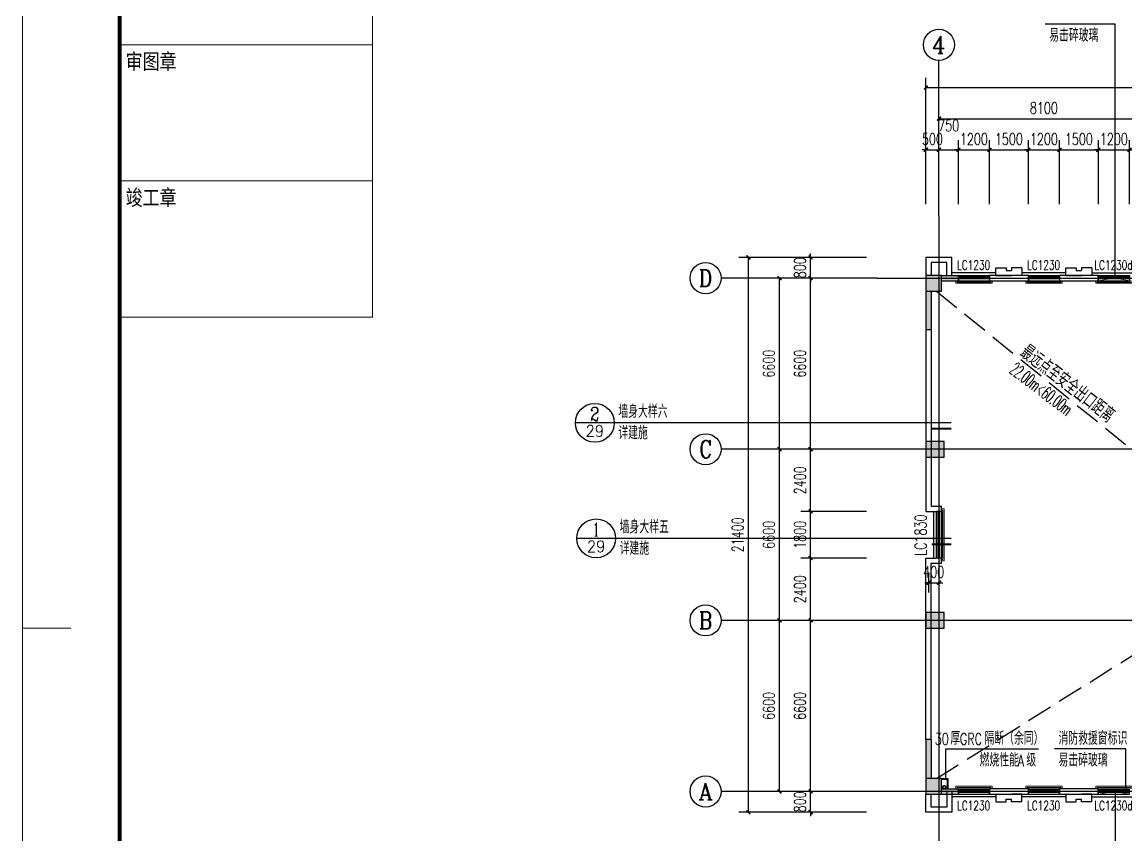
# Model space of a CAD drawing. Extents: x 1738711 to 2346805, y 1189731 to 2516152.
# Drawn here: x 1897814 to 1940399, y 2084784 to 2116135 of the extents above; entities that cross this region are included whole.
import ezdxf
from ezdxf.enums import TextEntityAlignment as Align

# ---------------------------------------------------------------- set-up
doc = ezdxf.new("R2010")
doc.units = 0
doc.header["$LTSCALE"] = 1000
doc.header["$MEASUREMENT"] = 0
doc.linetypes.add('DASH', pattern=[0.35, 0.25, -0.1])
doc.linetypes.add('复件 140224通州运河二期售楼部条件图_t3$0$X-ME SHAFT SH$0$X-B2$0$WATER_LINE', pattern=[0])
doc.layers.add('_0', color=7, linetype='Continuous', lineweight=25)
doc.layers.add('栏杆', color=6, linetype='Continuous', lineweight=15)
for name, color, linetype in [('A-Detl-Thin', 1, 'Continuous'), ('AXIS', 3, 'Continuous'), ('AXIS_TEXT', 7, 'Continuous'), ('COLUMN', 9, 'Continuous'), ('DIM_IDEN', 3, 'Continuous'), ('DIM_LEAD', 3, 'Continuous'), ('DOTE', 1, 'Continuous'), ('PUB_DIM', 3, 'Continuous'), ('PUB_HATCH', 8, 'Continuous'), ('PUB_TEXT', 7, 'Continuous'), ('TK', 4, 'Continuous'), ('WALL', 40, 'Continuous'), ('WINDOW', 144, 'Continuous'), ('WINDOW_TEXT', 7, 'Continuous'), ('YS', 6, 'Continuous'), ('文字', 6, 'Continuous'), ('疏散距离', 211, 'DASH'), ('线脚', 44, 'Continuous'), ('面层', 6, 'Continuous')]:
    doc.layers.add(name, color=color, linetype=linetype)
doc.styles.add('_TCH_AXIS', font='COMPLEX', dxfattribs={"bigfont": 'GBCBIG'})
doc.styles.add('_TCH_DIM', font='SIMPLEX', dxfattribs={"bigfont": 'GBCBIG'})
doc.styles.add('_TCH_DIM_T3', font='SIMPLEX', dxfattribs={"width": 0.705882, "bigfont": 'GBCBIG'})
doc.styles.add('_TCH_LABEL', font='COMPLEX', dxfattribs={"bigfont": 'GBCBIG'})
doc.styles.add('_TCH_WINDOW', font='SIMPLEX', dxfattribs={"height": 3.5, "bigfont": 'GBCBIG'})
doc.styles.add('COMPLEX', font='COMPLEX')
doc.styles.add('宋体', font='SIMSUN.TTF', dxfattribs={"width": 0.75})
doc.dimstyles.new('_TCH_ARCH&&150', dxfattribs={"dimtxt": 446.25, "dimasz": 150, "dimexe": 375, "dimexo": 450, "dimgap": 189.375, "dimtad": 1, "dimdec": 0, "dimzin": 0, "dimdsep": 46, "dimtxsty": '_TCH_DIM_T3', "dimblk": 'ARCHTICK', "dimcen": 0.09, "dimclrt": 7, "dimazin": 2, "dimtfac": 1, "dimtdec": 0, "dimtix": 1, "dimtmove": 2, "dimatfit": 3, "dimfxl": 1, "dimtolj": 1, "dimtzin": 0, "dimarcsym": 0})

# ---------------------------------------------------------------- blocks, each defined once
blk = doc.blocks.new('dgh321')
at = {"layer": 'WALL', "linetype": '复件 140224通州运河二期售楼部条件图_t3$0$X-ME SHAFT SH$0$X-B2$0$WATER_LINE'}
for p, q in [((3247025, -2494105), (3247425, -2494105)), ((3247025, -2494105), (3247025, -2494405)), ((3247425, -2494105), (3247625, -2494105)), ((3248025, -2494105), (3247625, -2494105)), ((3248025, -2494405), (3248025, -2494105)), ((3247025, -2494405), (3247425, -2494405)), ((3247425, -2494405), (3247425, -2494305)), ((3247425, -2494305), (3247625, -2494305)), ((3247625, -2494405), (3247625, -2494305)), ((3248025, -2494405), (3247625, -2494405))]:
    blk.add_line(p, q, dxfattribs=at)
blk = doc.blocks.new('A$C68B42598')
at = {"layer": 'YS'}
for radius in [70, 60]:
    blk.add_circle((70, 70), radius, dxfattribs=at)
blk = doc.blocks.new('hreahaerheh')
at = {"layer": 'YS'}
blk.add_blockref('A$C68B42598', (1933315, 1888439), dxfattribs=at)
blk = doc.blocks.new('hertaraeherah')
at = {"layer": '疏散距离', "ltscale": 4}
for points in [[(1933085, 2006659), (1940985, 2000259), (1952835, 2000259)], [(1933085, 1987859), (1952835, 2000259)]]:
    blk.add_lwpolyline(points, dxfattribs=at)
at = {"layer": 'DIM_LEAD', "color": 7, "style": '_TCH_DIM'}
blk.add_text('最远点至安全出口距离', height=600, rotation=322.3699, dxfattribs=at).set_placement((1936257, 2004179))
at = {"layer": '文字', "style": '_TCH_DIM_T3', "width": 0.49827}
blk.add_text('22.00m<60.00m', height=500, rotation=322.3699, dxfattribs=at).set_placement((1935870, 2003544))
blk = doc.blocks.new('hjtraherahreh')
at = {"layer": '面层', "color": 144}
for points in [[(1933285, 1987859), (1933535, 1987859), (1933535, 1987459)], [(1933285, 1987829), (1933505, 1987829), (1933505, 1987459)]]:
    blk.add_lwpolyline(points, dxfattribs=at)
blk = doc.blocks.new('haerraeherah')
at = {"layer": '栏杆'}
for points in [[(1950035, 1987459), (1950035, 1987559), (1951435, 1987559), (1951435, 1987459)], [(1950085, 1987459), (1950085, 1987509), (1951385, 1987509), (1951385, 1987459)]]:
    blk.add_lwpolyline(points, dxfattribs=at)
blk = doc.blocks.new('hear5herahera')
at = {"layer": '栏杆'}
for points in [[(1933285, 1996259), (1933385, 1996259), (1933385, 1998259), (1933285, 1998259)], [(1933285, 1996309), (1933335, 1996309), (1933335, 1998209), (1933285, 1998209)]]:
    blk.add_lwpolyline(points, dxfattribs=at)
at = {"layer": '_0', "xscale": -1, "rotation": 180}
for p in [(-16200, 3994518), (-13500, 3994518), (-10800, 3994518)]:
    blk.add_blockref('haerraeherah', p, dxfattribs=at)
at = {"layer": '_0'}
for p in [(-16200, 0), (-13500, 0), (-10800, 0)]:
    blk.add_blockref('haerraeherah', p, dxfattribs=at)
blk = doc.blocks.new('jtrsjhtrh')
at = {"layer": 'A-Detl-Thin', "const_width": 20}
blk.add_lwpolyline([(397699, 368025), (397899, 368025), (397899, 366825), (397699, 366825)], close=True, dxfattribs=at)
for points in [[(397899, 366825), (397699, 368025)], [(397699, 366825), (397899, 368025)]]:
    blk.add_lwpolyline(points, dxfattribs=at)
blk = doc.blocks.new('herahreaherh')
at = {"layer": 'DIM_LEAD'}
for p, q in [((1939984, 2016957), (1937281, 2016957)), ((1939984, 2007272), (1939984, 2016957)), ((1939984, 1987351), (1939984, 1977666))]:
    blk.add_line(p, q, dxfattribs=at)
at = {"rotation": 90}
for p in [(2307370, 1609360), (2307370, 1589560)]:
    blk.add_blockref('jtrsjhtrh', p, dxfattribs=at)
at = {"layer": 'PUB_TEXT', "color": 7, "style": '_TCH_DIM'}
blk.add_text('易击碎玻璃', height=506.4, dxfattribs=at).set_placement((1937438, 2016275))
blk = doc.blocks.new('章')
at = {"layer": 'TK', "color": 7, "const_width": 0.25}
for points in [[(0, 0), (65, 0), (65, -35), (0, -35)], [(0, -35), (65, -35), (65, -70), (0, -70)], [(0, -70), (65, -70), (65, -105), (0, -105)], [(0, -105), (65, -105), (65, -140), (0, -140)], [(0, -140), (65, -140), (65, -175), (0, -175)]]:
    blk.add_lwpolyline(points, close=True, dxfattribs=at)
at = {"layer": 'TK', "color": 7, "style": '宋体', "width": 0.8}
for s, p in [('注册(执业)章', (1.51, -6.28)), ('预留章', (1.51, -41.28)), ('出图章', (1.51, -76.28)), ('审图章', (1.51, -111.28)), ('竣工章', (1.51, -146.28))]:
    blk.add_text(s, height=4, dxfattribs=at).set_placement(p)
blk = doc.blocks.new('hjashrtahreahe')
at = {"const_width": 25}
for points in [[(500, 29700), (0, 29700)], [(1250, 29700), (0, 29700)]]:
    blk.add_lwpolyline(points, dxfattribs=at)
at = {"layer": 'TK', "color": 7, "const_width": 25}
blk.add_lwpolyline([(0, 59400), (84100, 59400), (84100, 0), (0, 0)], close=True, dxfattribs=at)
at = {"layer": 'TK', "color": 3, "const_width": 100}
blk.add_lwpolyline([(2500, 1000), (2500, 58400), (83100, 58400), (83100, 1000)], close=True, dxfattribs=at)
at = {"xscale": 100, "yscale": 100, "zscale": 100}
blk.add_blockref('章', (2500, 55200), dxfattribs=at)
at = {"layer": 'TK', "style": '宋体', "width": 0.75}
for tag, height, p in [('项目负责人', 350, (6003, 57089)), ('专业负责人', 350, (6003, 56224)), ('设计人', 350, (6003, 55419)), ('版号1', 250, (77304, 22193)), ('时间1', 250, (82405, 22193)), ('版号2', 250, (77304, 21593)), ('时间2', 250, (82405, 21593)), ('版号3', 250, (77304, 20993)), ('时间3', 250, (82405, 20993)), ('建筑会签', 0.0001, (78978, 2403)), ('电气会签', 0.0001, (82128, 2403)), ('结构会签', 0.0001, (78978, 1803)), ('暖通会签', 0.0001, (82128, 1803)), ('给排水会签', 0.0001, (78978, 1250)), ('智能化会签', 0.0001, (82128, 1250))]:
    blk.add_attdef(tag, text='', height=height, dxfattribs=at).set_placement(p, align=Align.CENTER)
for tag, p in [('合作设计单位', (80816, 48986)), ('版号说明1', (79854, 22318)), ('版号说明2', (79854, 21718)), ('版号说明3', (79854, 21118)), ('浙江绿储科技有限公司', (80545, 16036)), ('百兆瓦级集中式熔盐储能关键', (80545, 14953)), ('设备研发及制造基地项目', (80545, 14603)), ('1#研发楼', (80545, 13636)), ('图名', (80545, 12436)), ('工程编号', (78978, 11461)), ('子项编号', (82128, 11461)), ('建筑', (78978, 10711)), ('图号', (82128, 10711)), ('施工图', (78978, 9961)), ('2023.03', (82128, 9961)), ('审定', (79353, 8461)), ('审核', (79353, 7711)), ('工程负责', (79353, 6961)), ('专业负责', (79353, 6211)), ('设计', (79353, 5461)), ('制图', (79353, 4711)), ('校对', (79353, 3961))]:
    blk.add_attdef(tag, text='', height=250, dxfattribs=at).set_placement(p, align=Align.MIDDLE_CENTER)
blk = doc.blocks.new('_ArchTick')
at = {"color": 0, "linetype": 'ByBlock', "const_width": 0.4}
blk.add_lwpolyline([(-0.5, -0.5), (0.5, 0.5)], dxfattribs=at)
blk = doc.blocks.new('*D2716')
at = {"layer": 'Defpoints', "color": 0, "transparency": 16777216}
for p in [(1932785, 2095359), (1933185, 2095359), (1933185, 2094513)]:
    blk.add_point(p, dxfattribs=at)
at = {"layer": 'PUB_DIM', "color": 0, "lineweight": -2, "transparency": 16777216}
for p, q in [((1932785, 2094909), (1932785, 2094138)), ((1933185, 2094909), (1933185, 2094138)), ((1932785, 2094513), (1932635, 2094513)), ((1932785, 2094513), (1933185, 2094513)), ((1933185, 2094513), (1933335, 2094513))]:
    blk.add_line(p, q, dxfattribs=at)
at = {"layer": 'PUB_DIM', "color": 0, "lineweight": -2, "transparency": 16777216, "xscale": 150, "yscale": 150, "zscale": 150}
blk.add_blockref('_ArchTick', (1932785, 2094513), dxfattribs=at)
at = {"layer": 'PUB_DIM', "color": 0, "lineweight": -2, "transparency": 16777216, "xscale": 150, "yscale": 150, "zscale": 150, "rotation": 180}
blk.add_blockref('_ArchTick', (1933185, 2094513), dxfattribs=at)
at = {"layer": 'PUB_DIM', "color": 7, "transparency": 16777216, "insert": (1932985, 2094925), "char_height": 446.2, "attachment_point": 5, "style": '_TCH_DIM_T3'}
blk.add_mtext('\\A1;400', dxfattribs=at)
blk = doc.blocks.new('*D3752')
at = {"layer": 'Defpoints', "color": 0, "transparency": 16777216}
for p in [(1928235, 2086459), (1930835, 2086459), (1930835, 2085659)]:
    blk.add_point(p, dxfattribs=at)
at = {"layer": 'PUB_DIM', "color": 0, "lineweight": -2, "transparency": 16777216}
for p, q in [((1930385, 2086459), (1927860, 2086459)), ((1928235, 2086459), (1928235, 2086609)), ((1928235, 2085659), (1928235, 2086459)), ((1930385, 2085659), (1927860, 2085659)), ((1928235, 2085659), (1928235, 2085509))]:
    blk.add_line(p, q, dxfattribs=at)
at = {"layer": 'PUB_DIM', "color": 0, "lineweight": -2, "transparency": 16777216, "xscale": 150, "yscale": 150, "zscale": 150}
for p, rotation in [((1928235, 2086459), 270), ((1928235, 2085659), 90)]:
    blk.add_blockref('_ArchTick', p, dxfattribs=dict(at, rotation=rotation))
at = {"layer": 'PUB_DIM', "color": 7, "transparency": 16777216, "insert": (1927822, 2086059), "char_height": 446.2, "attachment_point": 5, "rotation": 90, "style": '_TCH_DIM_T3'}
blk.add_mtext('\\A1;800', dxfattribs=at)
blk = doc.blocks.new('*D3753')
at = {"layer": 'Defpoints', "color": 0, "transparency": 16777216}
for p in [(1928235, 2093059), (1930835, 2093059), (1930835, 2086459)]:
    blk.add_point(p, dxfattribs=at)
at = {"layer": 'PUB_DIM', "color": 0, "lineweight": -2, "transparency": 16777216}
for p, q in [((1930385, 2093059), (1927860, 2093059)), ((1928235, 2086459), (1928235, 2093059)), ((1930385, 2086459), (1927860, 2086459))]:
    blk.add_line(p, q, dxfattribs=at)
at = {"layer": 'PUB_DIM', "color": 0, "lineweight": -2, "transparency": 16777216, "xscale": 150, "yscale": 150, "zscale": 150}
for p, rotation in [((1928235, 2093059), 90), ((1928235, 2086459), 270)]:
    blk.add_blockref('_ArchTick', p, dxfattribs=dict(at, rotation=rotation))
at = {"layer": 'PUB_DIM', "color": 7, "transparency": 16777216, "insert": (1927822, 2089759), "char_height": 446.2, "attachment_point": 5, "rotation": 90, "style": '_TCH_DIM_T3'}
blk.add_mtext('\\A1;6600', dxfattribs=at)
blk = doc.blocks.new('*D3754')
at = {"layer": 'Defpoints', "color": 0, "transparency": 16777216}
for p in [(1928235, 2095459), (1930835, 2095459), (1930835, 2093059)]:
    blk.add_point(p, dxfattribs=at)
at = {"layer": 'PUB_DIM', "color": 0, "lineweight": -2, "transparency": 16777216}
for p, q in [((1930385, 2095459), (1927860, 2095459)), ((1928235, 2093059), (1928235, 2095459)), ((1930385, 2093059), (1927860, 2093059))]:
    blk.add_line(p, q, dxfattribs=at)
at = {"layer": 'PUB_DIM', "color": 0, "lineweight": -2, "transparency": 16777216, "xscale": 150, "yscale": 150, "zscale": 150}
for p, rotation in [((1928235, 2095459), 90), ((1928235, 2093059), 270)]:
    blk.add_blockref('_ArchTick', p, dxfattribs=dict(at, rotation=rotation))
at = {"layer": 'PUB_DIM', "color": 7, "transparency": 16777216, "insert": (1927822, 2094259), "char_height": 446.2, "attachment_point": 5, "rotation": 90, "style": '_TCH_DIM_T3'}
blk.add_mtext('\\A1;2400', dxfattribs=at)
blk = doc.blocks.new('*D3755')
at = {"layer": 'Defpoints', "color": 0, "transparency": 16777216}
for p in [(1928235, 2097259), (1930835, 2097259), (1930835, 2095459)]:
    blk.add_point(p, dxfattribs=at)
at = {"layer": 'PUB_DIM', "color": 0, "lineweight": -2, "transparency": 16777216}
for p, q in [((1930385, 2097259), (1927860, 2097259)), ((1928235, 2095459), (1928235, 2097259)), ((1930385, 2095459), (1927860, 2095459))]:
    blk.add_line(p, q, dxfattribs=at)
at = {"layer": 'PUB_DIM', "color": 0, "lineweight": -2, "transparency": 16777216, "xscale": 150, "yscale": 150, "zscale": 150}
for p, rotation in [((1928235, 2097259), 90), ((1928235, 2095459), 270)]:
    blk.add_blockref('_ArchTick', p, dxfattribs=dict(at, rotation=rotation))
at = {"layer": 'PUB_DIM', "color": 7, "transparency": 16777216, "insert": (1927822, 2096359), "char_height": 446.2, "attachment_point": 5, "rotation": 90, "style": '_TCH_DIM_T3'}
blk.add_mtext('\\A1;1800', dxfattribs=at)
blk = doc.blocks.new('*D3756')
at = {"layer": 'Defpoints', "color": 0, "transparency": 16777216}
for p in [(1928235, 2099659), (1930835, 2099659), (1930835, 2097259)]:
    blk.add_point(p, dxfattribs=at)
at = {"layer": 'PUB_DIM', "color": 0, "lineweight": -2, "transparency": 16777216}
for p, q in [((1930385, 2099659), (1927860, 2099659)), ((1928235, 2097259), (1928235, 2099659)), ((1930385, 2097259), (1927860, 2097259))]:
    blk.add_line(p, q, dxfattribs=at)
at = {"layer": 'PUB_DIM', "color": 0, "lineweight": -2, "transparency": 16777216, "xscale": 150, "yscale": 150, "zscale": 150}
for p, rotation in [((1928235, 2099659), 90), ((1928235, 2097259), 270)]:
    blk.add_blockref('_ArchTick', p, dxfattribs=dict(at, rotation=rotation))
at = {"layer": 'PUB_DIM', "color": 7, "transparency": 16777216, "insert": (1927822, 2098459), "char_height": 446.2, "attachment_point": 5, "rotation": 90, "style": '_TCH_DIM_T3'}
blk.add_mtext('\\A1;2400', dxfattribs=at)
blk = doc.blocks.new('*D3757')
at = {"layer": 'Defpoints', "color": 0, "transparency": 16777216}
for p in [(1928235, 2106259), (1930835, 2106259), (1930835, 2099659)]:
    blk.add_point(p, dxfattribs=at)
at = {"layer": 'PUB_DIM', "color": 0, "lineweight": -2, "transparency": 16777216}
for p, q in [((1930385, 2106259), (1927860, 2106259)), ((1928235, 2099659), (1928235, 2106259)), ((1930385, 2099659), (1927860, 2099659))]:
    blk.add_line(p, q, dxfattribs=at)
at = {"layer": 'PUB_DIM', "color": 0, "lineweight": -2, "transparency": 16777216, "xscale": 150, "yscale": 150, "zscale": 150}
for p, rotation in [((1928235, 2106259), 90), ((1928235, 2099659), 270)]:
    blk.add_blockref('_ArchTick', p, dxfattribs=dict(at, rotation=rotation))
at = {"layer": 'PUB_DIM', "color": 7, "transparency": 16777216, "insert": (1927822, 2102959), "char_height": 446.2, "attachment_point": 5, "rotation": 90, "style": '_TCH_DIM_T3'}
blk.add_mtext('\\A1;6600', dxfattribs=at)
blk = doc.blocks.new('*D3758')
at = {"layer": 'Defpoints', "color": 0, "transparency": 16777216}
for p in [(1928235, 2107059), (1930835, 2107059), (1930835, 2106259)]:
    blk.add_point(p, dxfattribs=at)
at = {"layer": 'PUB_DIM', "color": 0, "lineweight": -2, "transparency": 16777216}
for p, q in [((1928235, 2107059), (1928235, 2107209)), ((1930385, 2107059), (1927860, 2107059)), ((1928235, 2106259), (1928235, 2107059)), ((1930385, 2106259), (1927860, 2106259)), ((1928235, 2106259), (1928235, 2106109))]:
    blk.add_line(p, q, dxfattribs=at)
at = {"layer": 'PUB_DIM', "color": 0, "lineweight": -2, "transparency": 16777216, "xscale": 150, "yscale": 150, "zscale": 150}
for p, rotation in [((1928235, 2107059), 270), ((1928235, 2106259), 90)]:
    blk.add_blockref('_ArchTick', p, dxfattribs=dict(at, rotation=rotation))
at = {"layer": 'PUB_DIM', "color": 7, "transparency": 16777216, "insert": (1927822, 2106659), "char_height": 446.2, "attachment_point": 5, "rotation": 90, "style": '_TCH_DIM_T3'}
blk.add_mtext('\\A1;800', dxfattribs=at)
blk = doc.blocks.new('*D3759')
at = {"layer": 'Defpoints', "color": 0, "transparency": 16777216}
for p in [(1933185, 2111209), (1932685, 2108662), (1933185, 2108662)]:
    blk.add_point(p, dxfattribs=at)
at = {"layer": 'PUB_DIM', "color": 0, "lineweight": -2, "transparency": 16777216}
for p, q in [((1932685, 2109112), (1932685, 2111584)), ((1933185, 2109112), (1933185, 2111584)), ((1932685, 2111209), (1932535, 2111209)), ((1932685, 2111209), (1933185, 2111209)), ((1933185, 2111209), (1933335, 2111209))]:
    blk.add_line(p, q, dxfattribs=at)
at = {"layer": 'PUB_DIM', "color": 0, "lineweight": -2, "transparency": 16777216, "xscale": 150, "yscale": 150, "zscale": 150}
blk.add_blockref('_ArchTick', (1932685, 2111209), dxfattribs=at)
at = {"layer": 'PUB_DIM', "color": 0, "lineweight": -2, "transparency": 16777216, "xscale": 150, "yscale": 150, "zscale": 150, "rotation": 180}
blk.add_blockref('_ArchTick', (1933185, 2111209), dxfattribs=at)
at = {"layer": 'PUB_DIM', "color": 7, "transparency": 16777216, "insert": (1932935, 2111622), "char_height": 446.2, "attachment_point": 5, "style": '_TCH_DIM_T3'}
blk.add_mtext('\\A1;500', dxfattribs=at)
blk = doc.blocks.new('*D3760')
at = {"layer": 'Defpoints', "color": 0, "transparency": 16777216}
for p in [(1933935, 2111209), (1933185, 2108662), (1933935, 2108662)]:
    blk.add_point(p, dxfattribs=at)
at = {"layer": 'PUB_DIM', "color": 0, "lineweight": -2, "transparency": 16777216}
for p, q in [((1933185, 2109112), (1933185, 2111584)), ((1933935, 2109112), (1933935, 2111584)), ((1933185, 2111209), (1933935, 2111209))]:
    blk.add_line(p, q, dxfattribs=at)
at = {"layer": 'PUB_DIM', "color": 0, "lineweight": -2, "transparency": 16777216, "xscale": 150, "yscale": 150, "zscale": 150, "rotation": 180}
blk.add_blockref('_ArchTick', (1933185, 2111209), dxfattribs=at)
at = {"layer": 'PUB_DIM', "color": 0, "lineweight": -2, "transparency": 16777216, "xscale": 150, "yscale": 150, "zscale": 150}
blk.add_blockref('_ArchTick', (1933935, 2111209), dxfattribs=at)
at = {"layer": 'PUB_DIM', "color": 7, "transparency": 16777216, "insert": (1933560, 2112147), "char_height": 446.2, "attachment_point": 5, "style": '_TCH_DIM_T3'}
blk.add_mtext('\\A1;750', dxfattribs=at)
blk = doc.blocks.new('*D3761')
at = {"layer": 'Defpoints', "color": 0, "transparency": 16777216}
for p in [(1935135, 2111209), (1933935, 2108662), (1935135, 2108662)]:
    blk.add_point(p, dxfattribs=at)
at = {"layer": 'PUB_DIM', "color": 0, "lineweight": -2, "transparency": 16777216}
for p, q in [((1933935, 2109112), (1933935, 2111584)), ((1935135, 2109112), (1935135, 2111584)), ((1933935, 2111209), (1933785, 2111209)), ((1933935, 2111209), (1935135, 2111209)), ((1935135, 2111209), (1935285, 2111209))]:
    blk.add_line(p, q, dxfattribs=at)
at = {"layer": 'PUB_DIM', "color": 0, "lineweight": -2, "transparency": 16777216, "xscale": 150, "yscale": 150, "zscale": 150}
blk.add_blockref('_ArchTick', (1933935, 2111209), dxfattribs=at)
at = {"layer": 'PUB_DIM', "color": 0, "lineweight": -2, "transparency": 16777216, "xscale": 150, "yscale": 150, "zscale": 150, "rotation": 180}
blk.add_blockref('_ArchTick', (1935135, 2111209), dxfattribs=at)
at = {"layer": 'PUB_DIM', "color": 7, "transparency": 16777216, "insert": (1934535, 2111622), "char_height": 446.2, "attachment_point": 5, "style": '_TCH_DIM_T3'}
blk.add_mtext('\\A1;1200', dxfattribs=at)
blk = doc.blocks.new('*D3762')
at = {"layer": 'Defpoints', "color": 0, "transparency": 16777216}
for p in [(1936635, 2111209), (1935135, 2108662), (1936635, 2108662)]:
    blk.add_point(p, dxfattribs=at)
at = {"layer": 'PUB_DIM', "color": 0, "lineweight": -2, "transparency": 16777216}
for p, q in [((1935135, 2109112), (1935135, 2111584)), ((1936635, 2109112), (1936635, 2111584)), ((1935135, 2111209), (1936635, 2111209))]:
    blk.add_line(p, q, dxfattribs=at)
at = {"layer": 'PUB_DIM', "color": 0, "lineweight": -2, "transparency": 16777216, "xscale": 150, "yscale": 150, "zscale": 150, "rotation": 180}
blk.add_blockref('_ArchTick', (1935135, 2111209), dxfattribs=at)
at = {"layer": 'PUB_DIM', "color": 0, "lineweight": -2, "transparency": 16777216, "xscale": 150, "yscale": 150, "zscale": 150}
blk.add_blockref('_ArchTick', (1936635, 2111209), dxfattribs=at)
at = {"layer": 'PUB_DIM', "color": 7, "transparency": 16777216, "insert": (1935885, 2111622), "char_height": 446.2, "attachment_point": 5, "style": '_TCH_DIM_T3'}
blk.add_mtext('\\A1;1500', dxfattribs=at)
blk = doc.blocks.new('*D3763')
at = {"layer": 'Defpoints', "color": 0, "transparency": 16777216}
for p in [(1937835, 2111209), (1936635, 2108662), (1937835, 2108662)]:
    blk.add_point(p, dxfattribs=at)
at = {"layer": 'PUB_DIM', "color": 0, "lineweight": -2, "transparency": 16777216}
for p, q in [((1936635, 2109112), (1936635, 2111584)), ((1937835, 2109112), (1937835, 2111584)), ((1936635, 2111209), (1936485, 2111209)), ((1936635, 2111209), (1937835, 2111209)), ((1937835, 2111209), (1937985, 2111209))]:
    blk.add_line(p, q, dxfattribs=at)
at = {"layer": 'PUB_DIM', "color": 0, "lineweight": -2, "transparency": 16777216, "xscale": 150, "yscale": 150, "zscale": 150}
blk.add_blockref('_ArchTick', (1936635, 2111209), dxfattribs=at)
at = {"layer": 'PUB_DIM', "color": 0, "lineweight": -2, "transparency": 16777216, "xscale": 150, "yscale": 150, "zscale": 150, "rotation": 180}
blk.add_blockref('_ArchTick', (1937835, 2111209), dxfattribs=at)
at = {"layer": 'PUB_DIM', "color": 7, "transparency": 16777216, "insert": (1937235, 2111622), "char_height": 446.2, "attachment_point": 5, "style": '_TCH_DIM_T3'}
blk.add_mtext('\\A1;1200', dxfattribs=at)
blk = doc.blocks.new('*D3764')
at = {"layer": 'Defpoints', "color": 0, "transparency": 16777216}
for p in [(1939335, 2111209), (1937835, 2108662), (1939335, 2108662)]:
    blk.add_point(p, dxfattribs=at)
at = {"layer": 'PUB_DIM', "color": 0, "lineweight": -2, "transparency": 16777216}
for p, q in [((1937835, 2109112), (1937835, 2111584)), ((1939335, 2109112), (1939335, 2111584)), ((1937835, 2111209), (1939335, 2111209))]:
    blk.add_line(p, q, dxfattribs=at)
at = {"layer": 'PUB_DIM', "color": 0, "lineweight": -2, "transparency": 16777216, "xscale": 150, "yscale": 150, "zscale": 150, "rotation": 180}
blk.add_blockref('_ArchTick', (1937835, 2111209), dxfattribs=at)
at = {"layer": 'PUB_DIM', "color": 0, "lineweight": -2, "transparency": 16777216, "xscale": 150, "yscale": 150, "zscale": 150}
blk.add_blockref('_ArchTick', (1939335, 2111209), dxfattribs=at)
at = {"layer": 'PUB_DIM', "color": 7, "transparency": 16777216, "insert": (1938585, 2111622), "char_height": 446.2, "attachment_point": 5, "style": '_TCH_DIM_T3'}
blk.add_mtext('\\A1;1500', dxfattribs=at)
blk = doc.blocks.new('*D3765')
at = {"layer": 'Defpoints', "color": 0, "transparency": 16777216}
for p in [(1940535, 2111209), (1939335, 2108662), (1940535, 2108662)]:
    blk.add_point(p, dxfattribs=at)
at = {"layer": 'PUB_DIM', "color": 0, "lineweight": -2, "transparency": 16777216}
for p, q in [((1939335, 2109112), (1939335, 2111584)), ((1940535, 2109112), (1940535, 2111584)), ((1939335, 2111209), (1939185, 2111209)), ((1939335, 2111209), (1940535, 2111209)), ((1940535, 2111209), (1940685, 2111209))]:
    blk.add_line(p, q, dxfattribs=at)
at = {"layer": 'PUB_DIM', "color": 0, "lineweight": -2, "transparency": 16777216, "xscale": 150, "yscale": 150, "zscale": 150}
blk.add_blockref('_ArchTick', (1939335, 2111209), dxfattribs=at)
at = {"layer": 'PUB_DIM', "color": 0, "lineweight": -2, "transparency": 16777216, "xscale": 150, "yscale": 150, "zscale": 150, "rotation": 180}
blk.add_blockref('_ArchTick', (1940535, 2111209), dxfattribs=at)
at = {"layer": 'PUB_DIM', "color": 7, "transparency": 16777216, "insert": (1939935, 2111622), "char_height": 446.2, "attachment_point": 5, "style": '_TCH_DIM_T3'}
blk.add_mtext('\\A1;1200', dxfattribs=at)
blk = doc.blocks.new('*D3813')
at = {"layer": 'AXIS', "color": 0, "lineweight": -2, "transparency": 16777216}
for p, q in [((1933185, 2109109), (1933185, 2112784)), ((1941285, 2109109), (1941285, 2112784)), ((1933185, 2112409), (1941285, 2112409))]:
    blk.add_line(p, q, dxfattribs=at)
at = {"layer": 'Defpoints', "color": 0, "transparency": 16777216}
for p in [(1941285, 2112409), (1933185, 2108659), (1941285, 2108659)]:
    blk.add_point(p, dxfattribs=at)
at = {"layer": 'AXIS', "color": 0, "lineweight": -2, "transparency": 16777216, "xscale": 150, "yscale": 150, "zscale": 150, "rotation": 180}
blk.add_blockref('_ArchTick', (1933185, 2112409), dxfattribs=at)
at = {"layer": 'AXIS', "color": 0, "lineweight": -2, "transparency": 16777216, "xscale": 150, "yscale": 150, "zscale": 150}
blk.add_blockref('_ArchTick', (1941285, 2112409), dxfattribs=at)
at = {"layer": 'AXIS', "color": 7, "transparency": 16777216, "insert": (1937235, 2112822), "char_height": 446.2, "attachment_point": 5, "style": '_TCH_DIM_T3'}
blk.add_mtext('\\A1;8100', dxfattribs=at)
blk = doc.blocks.new('*D3820')
at = {"layer": 'AXIS', "color": 0, "lineweight": -2, "transparency": 16777216}
for p, q in [((1932685, 2109112), (1932685, 2113984)), ((1990385, 2109112), (1990385, 2113984)), ((1932685, 2113609), (1990385, 2113609))]:
    blk.add_line(p, q, dxfattribs=at)
at = {"layer": 'Defpoints', "color": 0, "transparency": 16777216}
for p in [(1990385, 2113609), (1932685, 2108662), (1990385, 2108662)]:
    blk.add_point(p, dxfattribs=at)
at = {"layer": 'AXIS', "color": 0, "lineweight": -2, "transparency": 16777216, "xscale": 150, "yscale": 150, "zscale": 150, "rotation": 180}
blk.add_blockref('_ArchTick', (1932685, 2113609), dxfattribs=at)
at = {"layer": 'AXIS', "color": 0, "lineweight": -2, "transparency": 16777216, "xscale": 150, "yscale": 150, "zscale": 150}
blk.add_blockref('_ArchTick', (1990385, 2113609), dxfattribs=at)
at = {"layer": 'AXIS', "color": 7, "transparency": 16777216, "insert": (1961535, 2114022), "char_height": 446.2, "attachment_point": 5, "style": '_TCH_DIM_T3'}
blk.add_mtext('\\A1;57700', dxfattribs=at)
blk = doc.blocks.new('*D3821')
at = {"layer": 'AXIS', "color": 0, "lineweight": -2, "transparency": 16777216}
for p, q in [((1930335, 2093059), (1926660, 2093059)), ((1927035, 2086459), (1927035, 2093059)), ((1930335, 2086459), (1926660, 2086459))]:
    blk.add_line(p, q, dxfattribs=at)
at = {"layer": 'Defpoints', "color": 0, "transparency": 16777216}
for p in [(1927035, 2093059), (1930785, 2093059), (1930785, 2086459)]:
    blk.add_point(p, dxfattribs=at)
at = {"layer": 'AXIS', "color": 0, "lineweight": -2, "transparency": 16777216, "xscale": 150, "yscale": 150, "zscale": 150}
for p, rotation in [((1927035, 2093059), 90), ((1927035, 2086459), 270)]:
    blk.add_blockref('_ArchTick', p, dxfattribs=dict(at, rotation=rotation))
at = {"layer": 'AXIS', "color": 7, "transparency": 16777216, "insert": (1926622, 2089759), "char_height": 446.2, "attachment_point": 5, "rotation": 90, "style": '_TCH_DIM_T3'}
blk.add_mtext('\\A1;6600', dxfattribs=at)
blk = doc.blocks.new('*D3822')
at = {"layer": 'AXIS', "color": 0, "lineweight": -2, "transparency": 16777216}
for p, q in [((1930335, 2099659), (1926660, 2099659)), ((1927035, 2093059), (1927035, 2099659)), ((1930335, 2093059), (1926660, 2093059))]:
    blk.add_line(p, q, dxfattribs=at)
at = {"layer": 'Defpoints', "color": 0, "transparency": 16777216}
for p in [(1927035, 2099659), (1930785, 2099659), (1930785, 2093059)]:
    blk.add_point(p, dxfattribs=at)
at = {"layer": 'AXIS', "color": 0, "lineweight": -2, "transparency": 16777216, "xscale": 150, "yscale": 150, "zscale": 150}
for p, rotation in [((1927035, 2099659), 90), ((1927035, 2093059), 270)]:
    blk.add_blockref('_ArchTick', p, dxfattribs=dict(at, rotation=rotation))
at = {"layer": 'AXIS', "color": 7, "transparency": 16777216, "insert": (1926622, 2096359), "char_height": 446.2, "attachment_point": 5, "rotation": 90, "style": '_TCH_DIM_T3'}
blk.add_mtext('\\A1;6600', dxfattribs=at)
blk = doc.blocks.new('*D3823')
at = {"layer": 'AXIS', "color": 0, "lineweight": -2, "transparency": 16777216}
for p, q in [((1930335, 2106259), (1926660, 2106259)), ((1927035, 2099659), (1927035, 2106259)), ((1930335, 2099659), (1926660, 2099659))]:
    blk.add_line(p, q, dxfattribs=at)
at = {"layer": 'Defpoints', "color": 0, "transparency": 16777216}
for p in [(1927035, 2106259), (1930785, 2106259), (1930785, 2099659)]:
    blk.add_point(p, dxfattribs=at)
at = {"layer": 'AXIS', "color": 0, "lineweight": -2, "transparency": 16777216, "xscale": 150, "yscale": 150, "zscale": 150}
for p, rotation in [((1927035, 2106259), 90), ((1927035, 2099659), 270)]:
    blk.add_blockref('_ArchTick', p, dxfattribs=dict(at, rotation=rotation))
at = {"layer": 'AXIS', "color": 7, "transparency": 16777216, "insert": (1926622, 2102959), "char_height": 446.2, "attachment_point": 5, "rotation": 90, "style": '_TCH_DIM_T3'}
blk.add_mtext('\\A1;6600', dxfattribs=at)
blk = doc.blocks.new('*D3824')
at = {"layer": 'AXIS', "color": 0, "lineweight": -2, "transparency": 16777216}
for p, q in [((1930385, 2107059), (1925460, 2107059)), ((1925835, 2085659), (1925835, 2107059)), ((1930385, 2085659), (1925460, 2085659))]:
    blk.add_line(p, q, dxfattribs=at)
at = {"layer": 'Defpoints', "color": 0, "transparency": 16777216}
for p in [(1925835, 2107059), (1930835, 2107059), (1930835, 2085659)]:
    blk.add_point(p, dxfattribs=at)
at = {"layer": 'AXIS', "color": 0, "lineweight": -2, "transparency": 16777216, "xscale": 150, "yscale": 150, "zscale": 150}
for p, rotation in [((1925835, 2107059), 90), ((1925835, 2085659), 270)]:
    blk.add_blockref('_ArchTick', p, dxfattribs=dict(at, rotation=rotation))
at = {"layer": 'AXIS', "color": 7, "transparency": 16777216, "insert": (1925422, 2096359), "char_height": 446.2, "attachment_point": 5, "rotation": 90, "style": '_TCH_DIM_T3'}
blk.add_mtext('\\A1;21400', dxfattribs=at)
blk = doc.blocks.new('$TCHSYS$WIN2D')
for p, q in [((-0.5, 0.5), (0.5, 0.5)), ((-0.5, 0.5), (-0.5, -0.5)), ((0.5, 0.5), (0.5, -0.5)), ((0.5, 0.167), (-0.5, 0.167)), ((0.5, -0.167), (-0.5, -0.167)), ((-0.5, -0.5), (0.5, -0.5))]:
    blk.add_line(p, q)
blk = doc.blocks.new('_AXISO')
blk.add_circle((0, 0), 0.5)
at = {"layer": 'AXIS_TEXT', "style": 'COMPLEX', "width": 1.041667}
blk.add_attdef('A', text='', height=0.56, dxfattribs=at).set_placement((-0.25, -0.28), (0.25, -0.28), align=Align.FIT)
blk = doc.blocks.new('_FZH')
blk.add_lwpolyline([(-0.5, -0.5), (0.5, -0.5), (0.5, 0.5), (-0.5, 0.5)], close=True)
at = {"layer": 'PUB_HATCH'}
blk.add_solid([(-0.5, -0.5), (0.5, -0.5), (-0.5, 0.5), (0.5, 0.5)], dxfattribs=at)

msp = doc.modelspace()

# ---------------------------------------------------------------- hatches: boundary and pattern name
at = {"layer": 'PUB_HATCH', "linetype": '复件 140224通州运河二期售楼部条件图_t3$0$X-ME SHAFT SH$0$X-B2$0$WATER_LINE'}
for points in [[(1933284.6, 2106359.1), (1933284.6, 2106159.1), (1933934.6, 2106159.1), (1933934.6, 2106359.1)], [(1932884.6, 2105759.1), (1932684.6, 2105759.1), (1932684.6, 2104259.1), (1932884.6, 2104259.1)], [(1932684.6, 2086959.1), (1932884.6, 2086959.1), (1932884.6, 2088459.1), (1932684.6, 2088459.1)], [(1933284.6, 2086559.1), (1933284.6, 2086359.1), (1933934.6, 2086359.1), (1933934.6, 2086559.1)]]:
    msp.add_hatch(color=256, dxfattribs=at).paths.add_polyline_path(points)

# ---------------------------------------------------------------- linework, layer by layer
at = {"layer": 'AXIS'}
for p, q in [((1933184.6, 2108659.1), (1933184.6, 2114659.1)), ((1930784.6, 2106259.1), (1924784.6, 2106259.1)), ((1930784.6, 2099659.1), (1924784.6, 2099659.1)), ((1930784.6, 2093059.1), (1924784.6, 2093059.1)), ((1930784.6, 2086459.1), (1924784.6, 2086459.1))]:
    msp.add_line(p, q, dxfattribs=at)
at = {"layer": 'DIM_IDEN'}
for p, q in [((1920659.6, 2100676.6), (1919159.6, 2100676.6)), ((1930230.8, 2100676.6), (1920659.6, 2100676.6)), ((1933659.7, 2100676.6), (1930230.8, 2100676.6)), ((1920711.1, 2096220.8), (1919211.1, 2096220.8)), ((1930230.8, 2096220.8), (1920711.1, 2096220.8)), ((1933659.7, 2096220.8), (1930230.8, 2096220.8))]:
    msp.add_line(p, q, dxfattribs=at)
at = {"layer": 'DIM_IDEN', "const_width": 75}
for points in [[(1933659.7, 2100451.6), (1932909.7, 2100451.6)], [(1933659.7, 2095995.8), (1932909.7, 2095995.8)]]:
    msp.add_lwpolyline(points, dxfattribs=at)
at = {"layer": 'DIM_IDEN'}
for centre in [(1919909.6, 2100676.6), (1919961.1, 2096220.8)]:
    msp.add_circle(centre, 750, dxfattribs=at)
at = {"layer": 'DIM_LEAD'}
for p, q in [((1933453.5, 2086959.1), (1933453.5, 2088103.6)), ((1933453.5, 2088103.6), (1937023, 2088103.6)), ((1940395.3, 2088103.6), (1937638.5, 2088103.6)), ((1940395.3, 2086559.1), (1940395.3, 2088103.6))]:
    msp.add_line(p, q, dxfattribs=at)
at = {"layer": 'DOTE'}
for p, q in [((1933184.6, 2108659.1), (1933184.6, 2084059.1)), ((1930784.6, 2106259.1), (1992284.6, 2106259.1)), ((1992284.6, 2099659.1), (1930784.6, 2099659.1)), ((1992284.6, 2093059.1), (1930784.6, 2093059.1)), ((1992284.6, 2086459.1), (1930784.6, 2086459.1))]:
    msp.add_line(p, q, dxfattribs=at)
at = {"layer": 'WALL', "linetype": '复件 140224通州运河二期售楼部条件图_t3$0$X-ME SHAFT SH$0$X-B2$0$WATER_LINE'}
for p, q in [((1933684.6, 2107059.1), (1932684.6, 2107059.1)), ((1932684.6, 2107059.1), (1932684.6, 2106359.1)), ((1933484.6, 2106859.1), (1932884.6, 2106859.1)), ((1932884.6, 2106859.1), (1932884.6, 2106359.1)), ((1933484.6, 2106359.1), (1933484.6, 2106859.1)), ((1933684.6, 2106359.1), (1933684.6, 2107059.1)), ((1933284.6, 2106359.1), (1933934.6, 2106359.1)), ((1933484.6, 2106359.1), (1933684.6, 2106359.1)), ((1933934.6, 2106159.1), (1933934.6, 2106359.1)), ((1933934.6, 2106359.1), (1933934.6, 2106159.1)), ((1936634.6, 2106359.1), (1935134.6, 2106359.1)), ((1935134.6, 2106359.1), (1935134.6, 2106159.1)), ((1936634.6, 2106159.1), (1936634.6, 2106359.1)), ((1939334.6, 2106359.1), (1937834.6, 2106359.1)), ((1937834.6, 2106359.1), (1937834.6, 2106159.1)), ((1939334.6, 2106159.1), (1939334.6, 2106359.1)), ((1933284.6, 2106159.1), (1933934.6, 2106159.1)), ((1935134.6, 2106159.1), (1936634.6, 2106159.1)), ((1937834.6, 2106159.1), (1939334.6, 2106159.1)), ((1932684.6, 2105759.1), (1932684.6, 2104259.1)), ((1932884.6, 2105759.1), (1932884.6, 2104259.1)), ((1932684.6, 2104259.1), (1932684.6, 2097259.1)), ((1932884.6, 2104259.1), (1932684.6, 2104259.1)), ((1932884.6, 2104259.1), (1932884.6, 2097459.1)), ((1932884.6, 2097459.1), (1933284.6, 2097459.1)), ((1933284.6, 2097259.1), (1933284.6, 2097459.1)), ((1932684.6, 2097259.1), (1933084.6, 2097259.1)), ((1933084.6, 2097259.1), (1933284.6, 2097259.1)), ((1932684.6, 2095459.1), (1933084.6, 2095459.1)), ((1932684.6, 2088459.1), (1932684.6, 2095459.1)), ((1932884.6, 2095259.1), (1933284.6, 2095259.1)), ((1932884.6, 2088459.1), (1932884.6, 2095259.1)), ((1933284.6, 2095459.1), (1933084.6, 2095459.1)), ((1933284.6, 2095259.1), (1933284.6, 2095459.1)), ((1932684.6, 2088459.1), (1932684.6, 2086959.1)), ((1932884.6, 2088459.1), (1932684.6, 2088459.1)), ((1932884.6, 2088459.1), (1932884.6, 2086959.1)), ((1932684.6, 2085659.1), (1932684.6, 2086359.1)), ((1932884.6, 2085859.1), (1932884.6, 2086359.1)), ((1933284.6, 2086559.1), (1933934.6, 2086559.1)), ((1933284.6, 2086359.1), (1933934.6, 2086359.1)), ((1933484.6, 2086459.1), (1933484.6, 2085859.1)), ((1933684.6, 2086459.1), (1933484.6, 2086459.1)), ((1933684.6, 2086459.1), (1933684.6, 2085659.1)), ((1933934.6, 2086559.1), (1933934.6, 2086359.1)), ((1933934.6, 2086559.1), (1933934.6, 2086359.1)), ((1936634.6, 2086559.1), (1935134.6, 2086559.1)), ((1935134.6, 2086559.1), (1935134.6, 2086359.1)), ((1935134.6, 2086359.1), (1936634.6, 2086359.1)), ((1936634.6, 2086359.1), (1936634.6, 2086559.1)), ((1939334.6, 2086559.1), (1937834.6, 2086559.1)), ((1937834.6, 2086559.1), (1937834.6, 2086359.1)), ((1937834.6, 2086359.1), (1939334.6, 2086359.1)), ((1939334.6, 2086359.1), (1939334.6, 2086559.1)), ((1933484.6, 2085859.1), (1932884.6, 2085859.1)), ((1933684.6, 2085659.1), (1932684.6, 2085659.1))]:
    msp.add_line(p, q, dxfattribs=at)
at = {"layer": '线脚', "color": 8, "linetype": '复件 140224通州运河二期售楼部条件图_t3$0$X-ME SHAFT SH$0$X-B2$0$WATER_LINE'}
for p, q in [((1935384.6, 2106459.1), (1933684.6, 2106459.1)), ((1938084.6, 2106459.1), (1936384.6, 2106459.1)), ((1939084.6, 2106459.1), (1940784.6, 2106459.1)), ((1932984.6, 2095459.1), (1932984.6, 2097259.1)), ((1935384.6, 2086259.1), (1933684.6, 2086259.1)), ((1938084.6, 2086259.1), (1936384.6, 2086259.1)), ((1939084.6, 2086259.1), (1940784.6, 2086259.1))]:
    msp.add_line(p, q, dxfattribs=at)

# ---------------------------------------------------------------- block references
at = {"xscale": 1.5, "yscale": 1.5, "zscale": 1.5}
msp.add_blockref('hjashrtahreahe', (1897833.1, 2048209.1), dxfattribs=at)
msp.add_blockref('herahreaherh', (0, 99100))
at = {"rotation": 90}
msp.add_blockref('jtrsjhtrh', (2307360.1, 1688660.3), dxfattribs=at)
at = {"layer": '_0'}
for name, p in [('hjtraherahreh', (0, 99100)), ('hear5herahera', (0, 99100)), ('hreahaerheh', (0, 198114.8)), ('hertaraeherah', (0, 99100))]:
    msp.add_blockref(name, p, dxfattribs=at)
at = {"layer": 'AXIS'}
ref = msp.add_blockref('_AXISO', (1933184.6, 2115259.1), dxfattribs=dict(at, xscale=1200, yscale=1200, zscale=1200))
ref.add_attrib('A', '4', dxfattribs={"layer": 'AXIS_TEXT', "ltscale": 0.5, "height": 668.2, "style": '_TCH_AXIS'}).set_placement((1932930.1, 2114925), (1933439.2, 2114925), align=Align.FIT)
ref = msp.add_blockref('_AXISO', (1924184.6, 2106259.1), dxfattribs=dict(at, xscale=1200, yscale=1200, zscale=1200))
ref.add_attrib('A', 'D', dxfattribs={"layer": 'AXIS_TEXT', "ltscale": 0.5, "height": 652.9, "style": '_TCH_AXIS'}).set_placement((1923920.4, 2105932.6), (1924448.9, 2105932.6), align=Align.FIT)
ref = msp.add_blockref('_AXISO', (1924184.6, 2099659.1), dxfattribs=dict(at, xscale=1200, yscale=1200, zscale=1200))
ref.add_attrib('A', 'C', dxfattribs={"layer": 'AXIS_TEXT', "ltscale": 0.5, "height": 683.5, "style": '_TCH_AXIS'}).set_placement((1923940.5, 2099317.3), (1924428.7, 2099317.3), align=Align.FIT)
ref = msp.add_blockref('_AXISO', (1924184.6, 2093059.1), dxfattribs=dict(at, xscale=1200, yscale=1200, zscale=1200))
ref.add_attrib('A', 'B', dxfattribs={"layer": 'AXIS_TEXT', "ltscale": 0.5, "height": 652.9, "style": '_TCH_AXIS'}).set_placement((1923920.4, 2092732.6), (1924448.9, 2092732.6), align=Align.FIT)
ref = msp.add_blockref('_AXISO', (1924184.6, 2086459.1), dxfattribs=dict(at, xscale=1200, yscale=1200, zscale=1200))
ref.add_attrib('A', 'A', dxfattribs={"layer": 'AXIS_TEXT', "ltscale": 0.5, "height": 637.8, "style": '_TCH_AXIS'}).set_placement((1923911.3, 2086140.2), (1924458, 2086140.2), align=Align.FIT)
at = {"layer": 'COLUMN', "linetype": '复件 140224通州运河二期售楼部条件图_t3$0$X-ME SHAFT SH$0$X-B2$0$WATER_LINE'}
for p, xscale, yscale, zscale, rotation in [((1932984.6, 2106059.1), 599.9999997629784, 599.9999996311963, 599.9999996311963, 270), ((1933034.6, 2099659.1), 699.9999993927777, 600, 600, 359.9999999663826), ((1933034.6, 2093059.1), 700.0000002065208, 600.0000008139759, 600.0000008139759, 359.9999999678882)]:
    msp.add_blockref('_FZH', p, dxfattribs=dict(at, xscale=xscale, yscale=yscale, zscale=zscale, rotation=rotation))
at = {"layer": 'COLUMN', "linetype": '复件 140224通州运河二期售楼部条件图_t3$0$X-ME SHAFT SH$0$X-B2$0$WATER_LINE', "xscale": 600, "yscale": 600, "zscale": 600}
msp.add_blockref('_FZH', (1932984.6, 2086659.1), dxfattribs=at)
at = {"layer": 'WALL', "linetype": '复件 140224通州运河二期售楼部条件图_t3$0$X-ME SHAFT SH$0$X-B2$0$WATER_LINE', "xscale": -1, "rotation": 180}
for p in [(-1311640.6, -387745.8), (-1308940.6, -387745.8)]:
    msp.add_blockref('dgh321', p, dxfattribs=at)
at = {"layer": 'WALL', "linetype": '复件 140224通州运河二期售楼部条件图_t3$0$X-ME SHAFT SH$0$X-B2$0$WATER_LINE'}
for p in [(-1311640.6, 4580464), (-1308940.6, 4580464)]:
    msp.add_blockref('dgh321', p, dxfattribs=at)
at = {"layer": 'WINDOW', "linetype": '复件 140224通州运河二期售楼部条件图_t3$0$X-ME SHAFT SH$0$X-B2$0$WATER_LINE'}
ref = msp.add_blockref('$TCHSYS$WIN2D', (1934534.6, 2106259.1), dxfattribs=dict(at, xscale=1200, yscale=200, zscale=1200, rotation=359.9999999999701))
ref.add_attrib('A', 'LC1230', (1933886.6, 2106584.3), dxfattribs={"layer": 'WINDOW_TEXT', "linetype": '复件 140224通州运河二期售楼部条件图_t3$0$X-ME SHAFT SH$0$X-B2$0$WATER_LINE', "ltscale": 0.5, "height": 357, "style": '_TCH_WINDOW', "width": 0.705882})
ref = msp.add_blockref('$TCHSYS$WIN2D', (1937234.6, 2106259.1), dxfattribs=dict(at, xscale=1200, yscale=200, zscale=1200, rotation=359.9999999999701))
ref.add_attrib('A', 'LC1230', (1936586.6, 2106584.3), dxfattribs={"layer": 'WINDOW_TEXT', "linetype": '复件 140224通州运河二期售楼部条件图_t3$0$X-ME SHAFT SH$0$X-B2$0$WATER_LINE', "ltscale": 0.5, "height": 357, "style": '_TCH_WINDOW', "width": 0.705882})
ref = msp.add_blockref('$TCHSYS$WIN2D', (1939934.6, 2106259.1), dxfattribs=dict(at, xscale=1200, yscale=200, zscale=1200, rotation=359.9999999999701))
ref.add_attrib('A', 'LC1230d', (1939178.6, 2106584.3), dxfattribs={"layer": 'WINDOW_TEXT', "linetype": '复件 140224通州运河二期售楼部条件图_t3$0$X-ME SHAFT SH$0$X-B2$0$WATER_LINE', "ltscale": 0.5, "height": 357, "style": '_TCH_WINDOW', "width": 0.705882})
ref = msp.add_blockref('$TCHSYS$WIN2D', (1933184.6, 2096359.1), dxfattribs=dict(at, xscale=1800, yscale=200, zscale=1800, rotation=269.99999999996))
ref.add_attrib('A', 'LC1830', (1932704.6, 2095549.1), dxfattribs={"layer": 'WINDOW_TEXT', "linetype": '复件 140224通州运河二期售楼部条件图_t3$0$X-ME SHAFT SH$0$X-B2$0$WATER_LINE', "ltscale": 0.5, "height": 446.25, "rotation": 90, "style": '_TCH_WINDOW', "width": 0.705882})
ref = msp.add_blockref('$TCHSYS$WIN2D', (1934534.6, 2086459.1), dxfattribs=dict(at, xscale=-1200, yscale=200, zscale=-1200, rotation=179.9999999999918))
ref.add_attrib('A', 'LC1230', (1933886.6, 2085735.5), dxfattribs={"layer": 'WINDOW_TEXT', "linetype": '复件 140224通州运河二期售楼部条件图_t3$0$X-ME SHAFT SH$0$X-B2$0$WATER_LINE', "ltscale": 0.5, "height": 357, "rotation": 360, "style": '_TCH_WINDOW', "width": 0.705882})
ref = msp.add_blockref('$TCHSYS$WIN2D', (1937234.6, 2086459.1), dxfattribs=dict(at, xscale=-1200, yscale=200, zscale=-1200, rotation=179.9999999999918))
ref.add_attrib('A', 'LC1230', (1936586.6, 2085735.5), dxfattribs={"layer": 'WINDOW_TEXT', "linetype": '复件 140224通州运河二期售楼部条件图_t3$0$X-ME SHAFT SH$0$X-B2$0$WATER_LINE', "ltscale": 0.5, "height": 357, "rotation": 360, "style": '_TCH_WINDOW', "width": 0.705882})
ref = msp.add_blockref('$TCHSYS$WIN2D', (1939934.6, 2086459.1), dxfattribs=dict(at, xscale=-1200, yscale=200, zscale=-1200, rotation=179.9999999999918))
ref.add_attrib('A', 'LC1230d', (1939178.6, 2085735.5), dxfattribs={"layer": 'WINDOW_TEXT', "linetype": '复件 140224通州运河二期售楼部条件图_t3$0$X-ME SHAFT SH$0$X-B2$0$WATER_LINE', "ltscale": 0.5, "height": 357, "rotation": 360, "style": '_TCH_WINDOW', "width": 0.705882})

# ---------------------------------------------------------------- texts
at = {"layer": 'PUB_TEXT', "color": 7, "style": '_TCH_LABEL'}
for s, height, p, p2 in [('2', 522, (1919735.6, 2100759.6), (1920083.6, 2100759.6)), ('29', 439.31, (1919554, 2100148.9), (1920265.2, 2100148.9)), ('1', 535.4, (1919846.4, 2096303.1), (1920075.8, 2096303.1)), ('29', 439.31, (1919605.5, 2095693.1), (1920316.7, 2095693.1))]:
    msp.add_text(s, height=height, dxfattribs=at).set_placement(p, p2, align=Align.FIT)
at = {"layer": 'PUB_TEXT', "color": 7, "style": '_TCH_DIM'}
for s, height, p in [('墙身大样六', 506.38, (1920817.1, 2100867.6)), ('详建施', 506.38, (1920817.1, 2100044.4)), ('墙身大样五', 506.38, (1920868.6, 2096411.8)), ('详建施', 506.38, (1920868.6, 2095588.6)), ('厚', 506.4, (1933626.6, 2088261.1)), ('隔断（余同）', 506.38, (1934940.2, 2088261.1)), ('消防救援窗标识', 506.38, (1937796, 2088261.1)), ('燃烧性能', 506.38, (1934753.8, 2087421.1)), ('级', 506.4, (1936558.3, 2087421.1)), ('易击碎玻璃', 506.38, (1937796, 2087421.1))]:
    msp.add_text(s, height=height, dxfattribs=at).set_placement(p)
at = {"layer": 'PUB_TEXT', "color": 7, "style": '_TCH_DIM', "width": 0.705882}
for s, height, p in [('30', 446.25, (1933026.6, 2088261.1)), ('GRC', 446.25, (1933995.2, 2088261.1)), ('A', 446.2, (1936228.3, 2087421.1))]:
    msp.add_text(s, height=height, dxfattribs=at).set_placement(p)

# ---------------------------------------------------------------- dimensions: what is measured, and where the dimension line sits
at = {"layer": 'AXIS'}
for p1, p2, distance, picture, middle in [((1932684.6, 2108661.8), (1990384.6, 2108661.8), 4947.3, '*D3820', (1961534.6, 2114021.6)), ((1933184.6, 2108659.1), (1941284.6, 2108659.1), 3750, '*D3813', (1937234.6, 2112821.6)), ((1930835.1, 2085659.1), (1930835.1, 2107059.1), 5000.5, '*D3824', (1925422.1, 2096359.1)), ((1930784.6, 2099659.1), (1930784.6, 2106259.1), 3750, '*D3823', (1926622.1, 2102959.1)), ((1930784.6, 2093059.1), (1930784.6, 2099659.1), 3750, '*D3822', (1926622.1, 2096359.1)), ((1930784.6, 2086459.1), (1930784.6, 2093059.1), 3750, '*D3821', (1926622.1, 2089759.1))]:
    dim = msp.add_aligned_dim(p1=p1, p2=p2, distance=distance, dimstyle='_TCH_ARCH&&150', dxfattribs=at)
    dim.commit()
    dim.dimension.update_dxf_attribs({"geometry": picture, "text_midpoint": middle})
at = {"layer": 'PUB_DIM'}
dim = msp.add_linear_dim(base=(1933934.6, 2111209.1), p1=(1933184.6, 2108661.8), p2=(1933934.6, 2108661.8), angle=0, dimstyle='_TCH_ARCH&&150', dxfattribs=at)
dim.commit()
dim.dimension.update_dxf_attribs({"geometry": '*D3760', "text_midpoint": (1933559.6, 2112146.6), "dimtype": 129})
for p1, p2, distance, picture, middle in [((1932684.6, 2108661.8), (1933184.6, 2108661.8), 2547.3, '*D3759', (1932934.6, 2111621.6)), ((1933934.6, 2108661.8), (1935134.6, 2108661.8), 2547.3, '*D3761', (1934534.6, 2111621.6)), ((1935134.6, 2108661.8), (1936634.6, 2108661.8), 2547.3, '*D3762', (1935884.6, 2111621.6)), ((1936634.6, 2108661.8), (1937834.6, 2108661.8), 2547.3, '*D3763', (1937234.6, 2111621.6)), ((1937834.6, 2108661.8), (1939334.6, 2108661.8), 2547.3, '*D3764', (1938584.6, 2111621.6)), ((1939334.6, 2108661.8), (1940534.6, 2108661.8), 2547.3, '*D3765', (1939934.6, 2111621.6)), ((1930835.1, 2106259.1), (1930835.1, 2107059.1), 2600.5, '*D3758', (1927822.1, 2106659.1)), ((1930835.1, 2099659.1), (1930835.1, 2106259.1), 2600.5, '*D3757', (1927822.1, 2102959.1)), ((1930835.1, 2097259.1), (1930835.1, 2099659.1), 2600.5, '*D3756', (1927822.1, 2098459.1)), ((1930835.1, 2095459.1), (1930835.1, 2097259.1), 2600.5, '*D3755', (1927822.1, 2096359.1)), ((1930835.1, 2093059.1), (1930835.1, 2095459.1), 2600.5, '*D3754', (1927822.1, 2094259.1)), ((1932784.6, 2095359.1), (1933184.6, 2095359.1), -846.5, '*D2716', (1932984.6, 2094925.1)), ((1930835.1, 2086459.1), (1930835.1, 2093059.1), 2600.5, '*D3753', (1927822.1, 2089759.1)), ((1930835.1, 2085659.1), (1930835.1, 2086459.1), 2600.5, '*D3752', (1927822.1, 2086059.1))]:
    dim = msp.add_aligned_dim(p1=p1, p2=p2, distance=distance, dimstyle='_TCH_ARCH&&150', dxfattribs=at)
    dim.commit()
    dim.dimension.update_dxf_attribs({"geometry": picture, "text_midpoint": middle})

doc.saveas('drawing.dxf')
